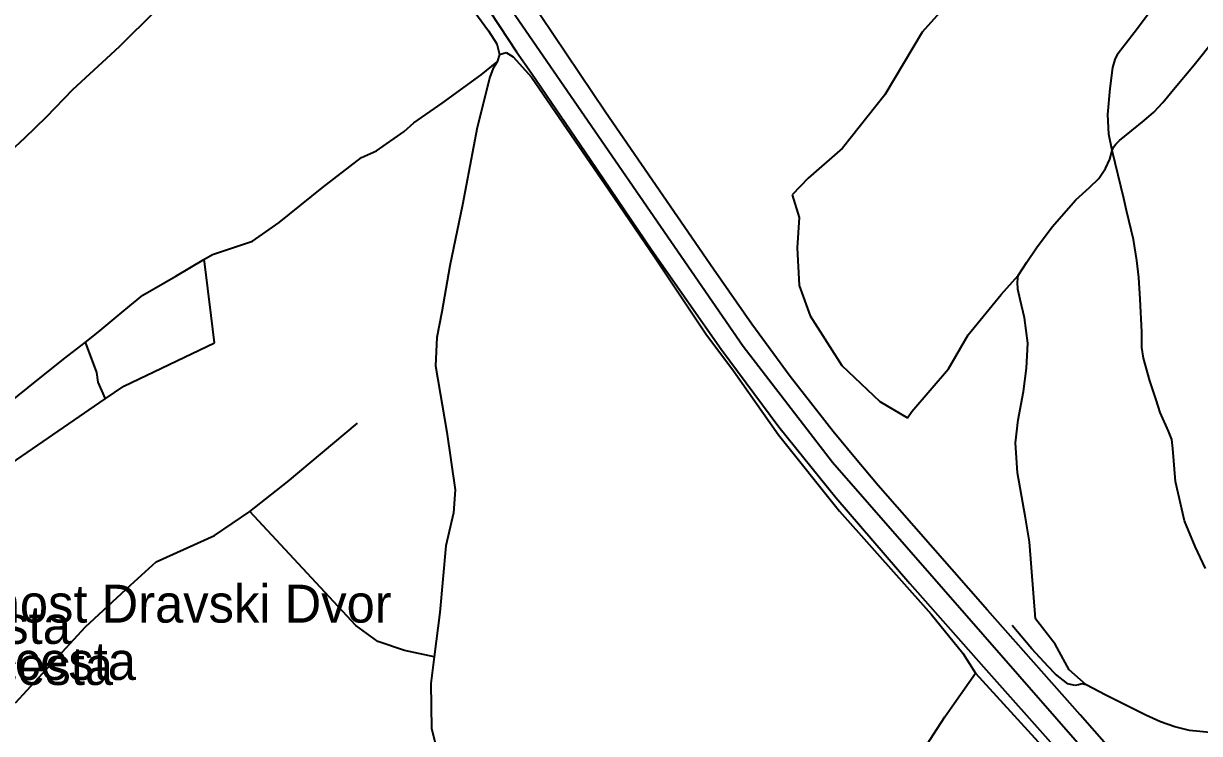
# Model space of a CAD drawing. Extents: x -8864 to 13231, y -7697 to 8949.
# Drawn here: x 2813 to 4738, y -1731 to -569 of the extents above; entities that cross this region are included whole.
import ezdxf

# ---------------------------------------------------------------- set-up
doc = ezdxf.new("R2010")
doc.units = 0
for name, color, linetype in [('OSM_HIGHWAY_PATH', 8, 'CONTINUOUS'), ('OSM_HIGHWAY_TRACK', 8, 'CONTINUOUS'), ('OSM_HIGHWAY_UNCLASSIFIED', 8, 'CONTINUOUS'), ('OSM_LABELS', 8, 'CONTINUOUS'), ('OSM_WATERWAY_CANAL', 4, 'CONTINUOUS')]:
    doc.layers.add(name, color=color, linetype=linetype)

msp = doc.modelspace()

# ---------------------------------------------------------------- linework, layer by layer
at = {"layer": 'OSM_HIGHWAY_PATH'}
for p, q in [((3499.257659, -430.335486), (3591.638986, -571.664237)), ((3765.84268, -713.382171), (3600.19182, -466.696227)), ((3591.638986, -571.664237), (3620.276049, -615.041378)), ((3620.276049, -615.041378), (3644.916174, -649.511806)), ((3644.916174, -649.511806), (3740.73548, -790.78496)), ((3942.795227, -970.375886), (3765.84268, -713.382171)), ((3740.73548, -790.78496), (3841.585415, -939.430338)), ((3841.585415, -939.430338), (3955.222487, -1101.763811)), ((4005.322033, -1060.666166), (3942.795227, -970.375886)), ((4067.848839, -1146.208423), (4005.322033, -1060.666166)), ((3955.222487, -1101.763811), (4049.418515, -1228.748417)), ((4138.652828, -1236.053924), (4067.848839, -1146.208423)), ((4049.418515, -1228.748417), (4142.74165, -1344.113154)), ((4174.69418, -1280.665329), (4138.652828, -1236.053924)), ((4211.830478, -1324.631803), (4174.69418, -1280.665329)), ((4391.240911, -1528.919122), (4211.830478, -1324.631803)), ((4142.74165, -1344.113154), (4263.614557, -1484.863692)), ((4263.614557, -1484.863692), (4384.426209, -1621.655691)), ((4542.496671, -1700.025875), (4391.240911, -1528.919122)), ((4384.426209, -1621.655691), (4502.956084, -1754.344597)), ((4752.412467, -1937.960779), (4542.496671, -1700.025875))]:
    msp.add_line(p, q, dxfattribs=at)
at = {"layer": 'OSM_HIGHWAY_TRACK'}
for p, q in [((4366.057141, -491.425978), (4283.905524, -582.628057)), ((4631.271566, -583.295227), (4670.781524, -529.765989)), ((2970.658826, -606.02347), (3030.628204, -546.867769)), ((4283.905524, -582.628057), (4222.910112, -685.283213)), ((4604.885652, -616.876095), (4631.271566, -583.295227)), ((4729.028085, -635.879308), (4763.79838, -592.935827)), ((2894.135081, -676.59889), (2970.658826, -606.02347)), ((3562.550162, -652.447352), (3588.430716, -631.286957)), ((3592.121375, -619.16671), (3603.49963, -616.208925)), ((3603.49963, -616.208925), (3614.793659, -623.292042)), ((3614.793659, -623.292042), (3644.778348, -656.161262)), ((4596.30219, -640.482777), (4599.78611, -627.472971)), ((4599.78611, -627.472971), (4604.885652, -616.876095)), ((3498.361793, -698.793397), (3562.550162, -652.447352)), ((4591.83052, -674.808651), (4596.30219, -640.482777)), ((4698.047989, -672.973935), (4729.028085, -635.879308)), ((3644.778348, -656.161262), (3728.162737, -778.164336)), ((4677.68811, -698.026152), (4698.047989, -672.973935)), ((2851.003376, -721.377087), (2894.135081, -676.59889)), ((4222.910112, -685.283213), (4153.90551, -772.37108)), ((4587.795297, -717.229516), (4591.83052, -674.808651)), ((3451.945249, -731.039926), (3498.361793, -698.793397)), ((4663.392549, -713.371052), (4677.68811, -698.026152)), ((2815.68178, -755.469451), (2851.003376, -721.377087)), ((3436.133609, -745.217279), (3451.945249, -731.039926)), ((4589.5564, -749.676195), (4587.795297, -717.229516)), ((4606.761609, -760.072921), (4647.312915, -727.515047)), ((4647.312915, -727.515047), (4663.392549, -713.371052)), ((3391.156575, -776.640965), (3436.133609, -745.217279)), ((4594.855023, -776.496412), (4589.5564, -749.676195)), ((2760.230012, -806.418967), (2815.68178, -755.469451)), ((4597.305253, -770.981143), (4600.781516, -765.977372)), ((4600.781516, -765.977372), (4606.761609, -760.072921)), ((3302.136657, -837.720338), (3366.508793, -787.93837)), ((3366.508793, -787.93837), (3391.156575, -776.640965)), ((3728.162737, -778.164336), (3771.286785, -840.611406)), ((4153.90551, -772.37108), (4097.427709, -821.708269)), ((4591.14905, -790.418017), (4594.855023, -776.496412)), ((4594.855023, -776.496412), (4597.305253, -770.981143)), ((4614.296066, -855.144583), (4594.855023, -776.496412)), ((4572.971406, -822.353199), (4584.326691, -805.818514)), ((4584.326691, -805.818514), (4591.14905, -790.418017)), ((4097.427709, -821.708269), (4071.141336, -848.817592)), ((4558.070945, -836.997571), (4572.971406, -822.353199)), ((3231.485807, -893.996091), (3302.136657, -837.720338)), ((3771.286785, -840.611406), (3846.868723, -951.939767)), ((4535.605399, -857.068256), (4558.070945, -836.997571)), ((4071.141336, -848.817592), (4082.642103, -885.801025)), ((4496.6008, -901.257119), (4535.605399, -857.068256)), ((4618.714137, -874.592576), (4614.296066, -855.144583)), ((4629.816742, -922.06169), (4618.714137, -874.592576)), ((3188.354102, -924.808205), (3231.485807, -893.996091)), ((4082.642103, -885.801025), (4079.357263, -935.916578)), ((4471.103095, -935.471798), (4496.6008, -901.257119)), ((4635.245532, -956.154055), (4629.816742, -922.06169)), ((3122.841078, -946.380021), (3188.354102, -924.808205)), ((4079.357263, -935.916578), (4082.642103, -997.540806)), ((4455.191914, -959.211915), (4471.103095, -935.471798)), ((3062.8717, -982.11807), (3108.33878, -955.019866)), ((3108.33878, -955.019866), (3122.841078, -946.380021)), ((3109.694063, -957.910935), (3108.33878, -955.019866)), ((3120.237709, -1046.488813), (3109.694063, -957.910935)), ((3846.868723, -951.939767), (3930.253112, -1076.411368)), ((4441.30983, -980.672536), (4455.191914, -959.211915)), ((4638.652883, -984.30861), (4635.245532, -956.154055)), ((4413.499719, -1012.285254), (4441.30983, -980.672536)), ((4440.107685, -992.014419), (4441.30983, -980.672536)), ((3008.652704, -1012.930184), (3062.8717, -982.11807)), ((4082.642103, -997.540806), (4100.712549, -1046.833517)), ((4440.735557, -1003.245106), (4440.107685, -992.014419)), ((4640.674323, -1019.902106), (4638.652883, -984.30861)), ((2978.254539, -1038.404942), (3008.652704, -1012.930184)), ((4359.280724, -1078.012575), (4413.499719, -1012.285254)), ((4444.219478, -1020.369125), (4440.735557, -1003.245106)), ((4643.323634, -1073.053281), (4640.674323, -1019.902106)), ((2935.53631, -1073.931721), (2978.254539, -1038.404942)), ((4451.371086, -1050.202724), (4444.219478, -1020.369125)), ((3126.064662, -1091.322608), (3120.237709, -1046.488813)), ((4100.712549, -1046.833517), (4152.466, -1128.183726)), ((4457.037243, -1091.878582), (4451.371086, -1050.202724)), ((2914.211653, -1090.466407), (2935.53631, -1073.931721)), ((3930.253112, -1076.411368), (3975.436884, -1136.812452)), ((4643.706483, -1098.561397), (4643.323634, -1073.053281)), ((2878.851771, -1117.898195), (2914.211653, -1090.466407)), ((2914.211653, -1090.466407), (2915.766017, -1094.625097)), ((2915.766017, -1094.625097), (2933.040139, -1139.514489)), ((2977.588382, -1162.220493), (3126.064662, -1091.322608)), ((4327.243967, -1133.888025), (4359.280724, -1078.012575)), ((4455.069402, -1132.809435), (4457.037243, -1091.878582)), ((4646.478305, -1116.107957), (4643.706483, -1098.561397)), ((4656.708016, -1153.224823), (4646.478305, -1116.107957)), ((2820.735379, -1164.522228), (2878.851771, -1117.898195)), ((4152.466, -1128.183726), (4214.900923, -1187.339427)), ((4267.274588, -1203.729559), (4327.243967, -1133.888025)), ((4450.138314, -1170.537873), (4455.069402, -1132.809435)), ((2933.040139, -1139.514489), (2934.939067, -1155.348646)), ((3975.436884, -1136.812452), (4048.959097, -1241.980614)), ((4666.930069, -1184.670748), (4656.708016, -1153.224823)), ((2772.672586, -1202.728805), (2820.735379, -1164.522228)), ((2934.939067, -1155.348646), (2946.738456, -1182.769315)), ((2946.738456, -1182.769315), (2977.588382, -1162.220493)), ((4441.011208, -1217.150787), (4450.138314, -1170.537873)), ((2757.136597, -1313.523429), (2946.738456, -1182.769315)), ((4214.900923, -1187.339427), (4260.084695, -1213.637027)), ((4673.744771, -1204.997181), (4666.930069, -1184.670748)), ((4260.084695, -1213.637027), (4267.274588, -1203.729559)), ((4686.998984, -1235.553547), (4673.744771, -1204.997181)), ((3245.528687, -1318.805188), (3359.717061, -1222.666055)), ((4436.577823, -1254.634596), (4441.011208, -1217.150787)), ((4048.959097, -1241.980614), (4148.767684, -1366.463334)), ((4692.427774, -1249.441793), (4686.998984, -1235.553547)), ((4694.533441, -1263.98609), (4692.427774, -1249.441793)), ((4440.276139, -1303.949546), (4436.577823, -1254.634596)), ((4698.90557, -1318.193616), (4694.533441, -1263.98609)), ((4453.093904, -1377.682902), (4440.276139, -1303.949546)), ((3183.91306, -1367.286176), (3245.528687, -1318.805188)), ((4713.576322, -1382.275253), (4698.90557, -1318.193616)), ((3125.651186, -1406.67142), (3183.91306, -1367.286176)), ((3357.251517, -1553.815666), (3183.91306, -1367.286176)), ((4148.767684, -1366.463334), (4298.951468, -1534.968126)), ((4460.00049, -1416.890233), (4453.093904, -1377.682902)), ((4730.773874, -1424.41813), (4713.576322, -1382.275253)), ((3030.352554, -1449.40363), (3125.651186, -1406.67142)), ((4469.571701, -1543.129833), (4460.00049, -1416.890233)), ((4747.50435, -1460.245135), (4730.773874, -1424.41813)), ((2988.170313, -1488.021628), (3030.352554, -1449.40363)), ((2914.517931, -1556.228596), (2988.170313, -1488.021628)), ((4298.951468, -1534.968126), (4350.858059, -1599.005284)), ((2800.04625, -1680.311014), (2914.517931, -1556.228596)), ((3393.400067, -1580.102147), (3357.251517, -1553.815666)), ((4463.423155, -1591.944406), (4431.17966, -1553.637754)), ((4501.608458, -1584.216359), (4469.571701, -1543.129833)), ((3436.937591, -1594.902191), (3393.400067, -1580.102147)), ((3485.390888, -1604.865257), (3436.937591, -1594.902191)), ((4490.536481, -1621.01076), (4463.423155, -1591.944406)), ((4524.609992, -1626.125727), (4501.608458, -1584.216359)), ((4350.858059, -1599.005284), (4371.194967, -1631.607637)), ((4336.577812, -1681.245052), (4371.194967, -1631.607637)), ((4371.194967, -1631.607637), (4509.68656, -1783.010649)), ((4502.136789, -1633.542428), (4490.536481, -1621.01076)), ((4522.266959, -1649.054121), (4502.136789, -1633.542428)), ((4552.542614, -1650.777642), (4524.609992, -1626.125727)), ((4533.767726, -1651.822874), (4522.266959, -1649.054121)), ((4539.717191, -1650.899956), (4533.767726, -1651.822874)), ((4545.674313, -1649.054121), (4539.717191, -1650.899956)), ((4552.542614, -1650.777642), (4545.674313, -1649.054121)), ((4584.418574, -1667.935019), (4552.542614, -1650.777642)), ((4650.299133, -1700.292743), (4584.418574, -1667.935019)), ((4321.409357, -1703.005899), (4336.577812, -1681.245052)), ((4265.796793, -1788.815024), (4321.409357, -1703.005899)), ((4674.357328, -1711.334399), (4650.299133, -1700.292743)), ((4697.695769, -1719.65178), (4674.357328, -1711.334399)), ((4721.501285, -1725.545111), (4697.695769, -1719.65178)), ((4760.94233, -1729.492531), (4721.501285, -1725.545111))]:
    msp.add_line(p, q, dxfattribs=at)
at = {"layer": 'OSM_HIGHWAY_UNCLASSIFIED'}
for p, q in [((3552.075429, -549.69212), (3574.150469, -580.226247)), ((3574.150469, -580.226247), (3587.994269, -601.820301)), ((3587.994269, -601.820301), (3592.121375, -619.16671)), ((3588.430716, -631.286957), (3582.144345, -641.783758)), ((3592.121375, -619.16671), (3588.430716, -631.286957)), ((3582.144345, -641.783758), (3576.340362, -656.328055)), ((3576.340362, -656.328055), (3555.513408, -738.545583)), ((3555.513408, -738.545583), (3531.884002, -865.096529)), ((3531.884002, -865.096529), (3510.880937, -965.138605)), ((3510.880937, -965.138605), (3498.01723, -1040.228539)), ((3498.01723, -1040.228539), (3489.962099, -1082.249102)), ((3489.962099, -1082.249102), (3487.596095, -1128.650744)), ((3487.596095, -1128.650744), (3506.156587, -1237.432741)), ((3506.156587, -1237.432741), (3519.548626, -1331.959548)), ((3519.548626, -1331.959548), (3517.067768, -1369.532314)), ((3517.067768, -1369.532314), (3504.602223, -1423.350659)), ((3504.602223, -1423.350659), (3494.55628, -1532.766466)), ((3494.55628, -1532.766466), (3485.390888, -1604.865257)), ((3485.390888, -1604.865257), (3479.839586, -1648.498146)), ((3479.839586, -1648.498146), (3481.248468, -1722.153665)), ((3481.248468, -1722.153665), (3518.1474, -1868.619623))]:
    msp.add_line(p, q, dxfattribs=at)
at = {"layer": 'OSM_WATERWAY_CANAL'}
for p, q in [((3612.933016, -547.901882), (3990.850362, -1096.482052)), ((3990.850362, -1096.482052), (4137.397086, -1286.491943)), ((4137.397086, -1286.491943), (4807.757037, -2053.592383))]:
    msp.add_line(p, q, dxfattribs=at)

# ---------------------------------------------------------------- texts
at = {"layer": 'OSM_LABELS'}
for s, p in [('Krajevna skupnost Dravski Dvor', (2235.475828, -1549.04911)), ('Kidričeva cesta', (2328.312853, -1583.881517)), ('Kidričeva cesta', (2434.8165, -1642.92728)), ('Kidričeva cesta', (2397.339467, -1651.133466))]:
    msp.add_text(s, height=62.042552, dxfattribs=at).set_placement(p)

doc.saveas('drawing.dxf')
